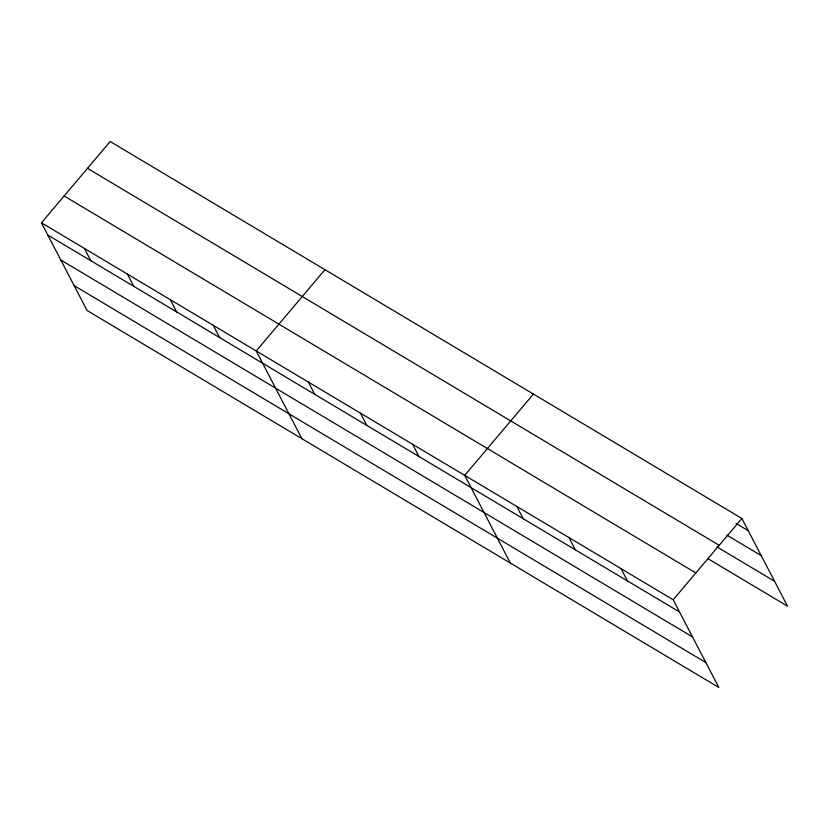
<?xml version="1.0" encoding="UTF-8"?>
<svg xmlns="http://www.w3.org/2000/svg" width="829" height="829" viewBox="0 0 829 829"><rect width="100%" height="100%" fill="white"/><g stroke="black" fill="none" stroke-linecap="round" stroke-linejoin="round"><path stroke-width="1.24" d="M41.45 222.814L673.179 599.761L718.836 687.479L87.107 310.523L41.45 222.814L110.164 141.521L741.893 518.477L787.55 606.186L707.707 558.549M324.947 269.684L256.234 350.978L301.901 438.686M533.42 394.086L464.706 475.369L510.363 563.078M673.179 599.761L741.893 518.477M736.069 523.441L748.266 530.726M726.857 535.119L761.229 555.627M87.491 168.349L719.209 545.306M716.919 546.881L774.587 581.284M64.123 195.986L695.852 572.943M47.823 235.053L679.552 612.009M60.786 259.964L692.516 636.91M74.144 285.622L705.873 662.568M621.056 568.663L627.439 580.911M568.943 537.565L575.316 549.814M516.83 506.467L523.203 518.716M412.593 444.271L418.966 456.52M360.47 413.174L366.843 425.422M308.357 382.076L314.73 394.314M213.281 325.341L219.654 337.59M170.318 299.704L176.701 311.953M127.365 274.078L133.738 286.326M84.403 248.441L90.786 260.689"/></g></svg>
